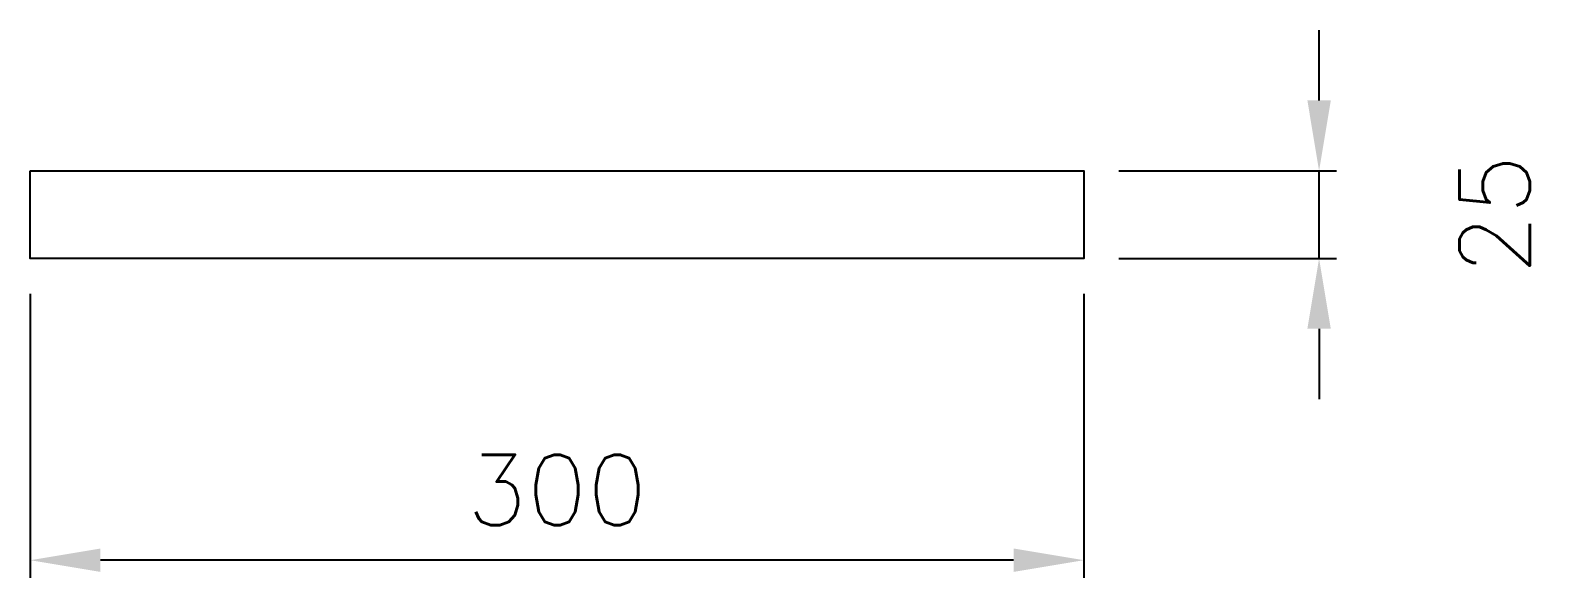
# Model space of a CAD drawing. Extents: x -79364 to 3230, y 28528 to 72157.
# Drawn here: x -33557 to -29255, y 45814 to 47373 of the extents above; entities that cross this region are included whole.
import ezdxf

# ---------------------------------------------------------------- set-up
doc = ezdxf.new("R2010")
doc.units = 0
doc.header["$LTSCALE"] = 500
doc.layers.get('DEFPOINTS').update_dxf_attribs({"linetype": 'CONTINUOUS'})
doc.layers.add('S0CO1', color=1, linetype='CONTINUOUS')
doc.layers.add('S0CO2', color=2, linetype='CONTINUOUS')
doc.styles.add('ROMANS', font='romans.shx', dxfattribs={"height": 200})
doc.dimstyles.get("Standard").update_dxf_attribs({"dimscale": 100, "dimtxt": 2, "dimasz": 2, "dimexe": 0.5, "dimexo": 1, "dimgap": 1, "dimtad": 1, "dimdsep": 46, "dimtxsty": 'ROMANS', "dimcen": 1.5, "dimclrd": 1, "dimclre": 1, "dimclrt": 2, "dimazin": 2, "dimtfac": 1, "dimtmove": 2, "dimatfit": 3, "dimfxl": 1, "dimtvp": 100, "dimtolj": 1, "dimarcsym": 0})

# ---------------------------------------------------------------- blocks, each defined once
blk = doc.blocks.new('*D83')
at = {"layer": 'DEFPOINTS', "color": 0, "transparency": 16777216}
for p in [(-33556.5, 46722.9), (-30556.5, 46722.9), (-33556.5, 45864.2)]:
    blk.add_point(p, dxfattribs=at)
at = {"layer": 'S0CO1', "color": 1, "lineweight": -2, "transparency": 16777216}
for p, q in [((-33556.5, 46622.9), (-33556.5, 45814.2)), ((-30556.5, 46622.9), (-30556.5, 45814.2)), ((-30756.5, 45864.2), (-33356.5, 45864.2))]:
    blk.add_line(p, q, dxfattribs=at)
at = {"layer": 'S0CO1', "color": 1, "transparency": 16777216}
for points in [[(-33356.5, 45897.5), (-33356.5, 45830.9), (-33556.5, 45864.2)], [(-30756.5, 45897.5), (-30756.5, 45830.9), (-30556.5, 45864.2)]]:
    blk.add_solid(points, dxfattribs=at)
at = {"layer": 'S0CO1', "color": 2, "transparency": 16777216, "insert": (-32056.5, 46064.2), "char_height": 200, "attachment_point": 5, "style": 'ROMANS'}
blk.add_mtext('\\A1;300', dxfattribs=at)
blk = doc.blocks.new('*D84')
at = {"layer": 'DEFPOINTS', "color": 0, "transparency": 16777216}
for p in [(-30556.5, 46972.9), (-29886.7, 46972.9), (-30556.5, 46722.9)]:
    blk.add_point(p, dxfattribs=at)
at = {"layer": 'S0CO1', "color": 1, "lineweight": -2, "transparency": 16777216}
for p, q in [((-29886.7, 47172.9), (-29886.7, 47372.9)), ((-30456.5, 46972.9), (-29836.7, 46972.9)), ((-29886.7, 46722.9), (-29886.7, 46972.9)), ((-30456.5, 46722.9), (-29836.7, 46722.9)), ((-29886.7, 46522.9), (-29886.7, 46322.9))]:
    blk.add_line(p, q, dxfattribs=at)
at = {"layer": 'S0CO1', "color": 1, "transparency": 16777216}
for points in [[(-29920, 47172.9), (-29853.3, 47172.9), (-29886.7, 46972.9)], [(-29920, 46522.9), (-29853.3, 46522.9), (-29886.7, 46722.9)]]:
    blk.add_solid(points, dxfattribs=at)
at = {"layer": 'S0CO1', "color": 2, "transparency": 16777216, "insert": (-29386.7, 46847.9), "char_height": 200, "attachment_point": 5, "rotation": 90, "style": 'ROMANS'}
blk.add_mtext('\\A1;25', dxfattribs=at)

msp = doc.modelspace()

# ---------------------------------------------------------------- linework, layer by layer
at = {"layer": 'S0CO2', "color": 0, "elevation": 0}
msp.add_lwpolyline([(-33556.538, 46972.887), (-30556.538, 46972.887), (-30556.538, 46722.887), (-33556.538, 46722.887)], close=True, dxfattribs=at)

# ---------------------------------------------------------------- dimensions: what is measured, and where the dimension line sits
at = {"layer": 'S0CO1', "color": 0}
dim = msp.add_linear_dim(base=(-29886.672, 46972.887), p1=(-30556.538, 46722.887), p2=(-30556.538, 46972.887), angle=90, text='25', dimstyle='STANDARD', dxfattribs=at)
dim.commit()
dim.dimension.update_dxf_attribs({"geometry": '*D84', "text_midpoint": (-29386.672, 46847.887)})
dim = msp.add_linear_dim(base=(-33556.538, 45864.192), p1=(-30556.538, 46722.887), p2=(-33556.538, 46722.887), text='300', dimstyle='STANDARD', dxfattribs=at)
dim.commit()
dim.dimension.update_dxf_attribs({"geometry": '*D83', "text_midpoint": (-32056.538, 46064.192)})

doc.saveas('drawing.dxf')
